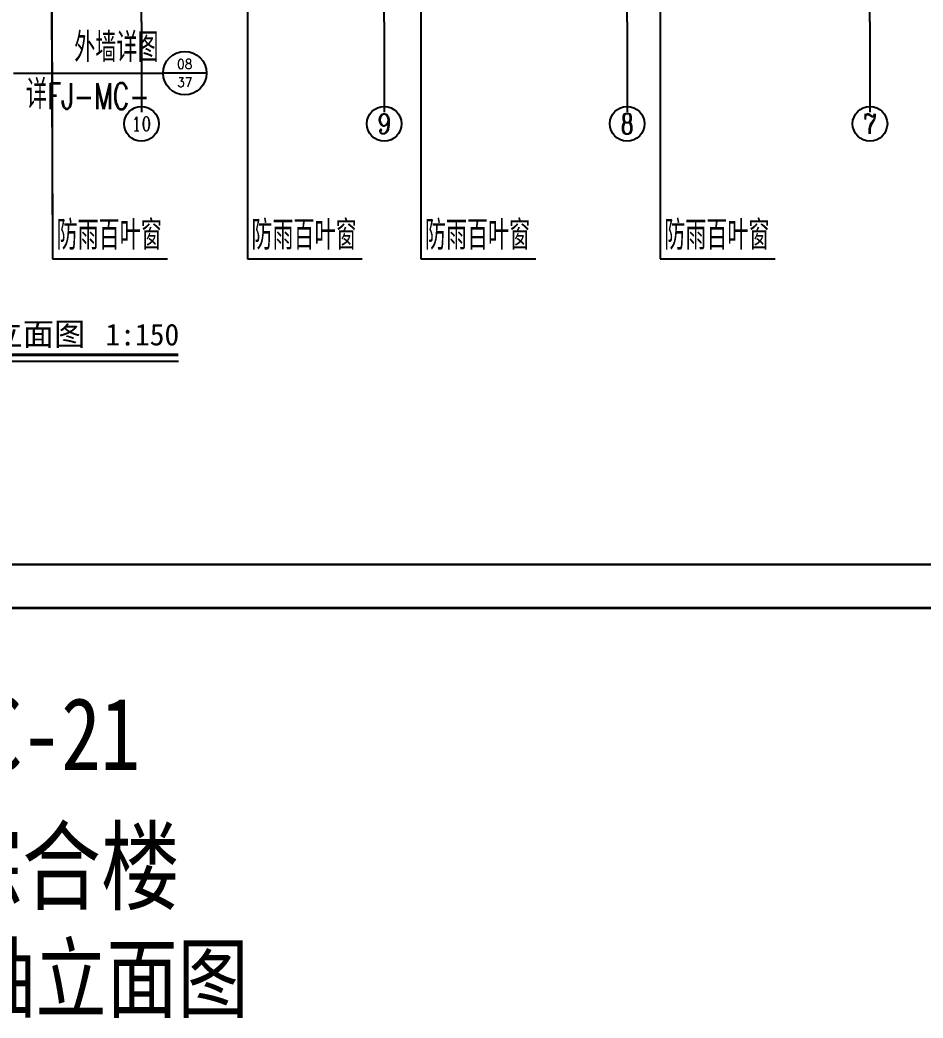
# Model space of a CAD drawing. Header units: millimetres. Extents: x 708158 to 1984082, y -168213 to -53.
# Drawn here: x 895153 to 926388, y -121888 to -87367 of the extents above; entities that cross this region are included whole.
import ezdxf
from ezdxf.enums import TextEntityAlignment as Align

# ---------------------------------------------------------------- set-up
doc = ezdxf.new("R2010")
doc.units = ezdxf.units.MM
doc.header["$LTSCALE"] = 1000
doc.linetypes.add('DOTE', pattern=[2.42, 2, -0.2, 0.02, -0.2])
doc.layers.get('0').update_dxf_attribs({"color": 8})
for name, color, linetype in [('230303生产综合楼-平面图_t8$0$DIM_IDEN', 3, 'Continuous'), ('A-ANNO-SYMB', 3, 'Continuous'), ('AXIS', 3, 'Continuous'), ('AXIS_TEXT', 7, 'Continuous'), ('DIM_LEAD', 3, 'Continuous'), ('DOTE', 1, 'DOTE'), ('PUB_TEXT', 7, 'Continuous')]:
    doc.layers.add(name, color=color, linetype=linetype)
doc.layers.add('图框', color=4, linetype='Continuous', lineweight=35)
doc.styles.add('-黑体', font='simhei.ttf', dxfattribs={"width": 0.8})
doc.styles.add('230303生产综合楼-平面图_t8$0$_TCH_DIM', font='SIMPLEX', dxfattribs={"bigfont": 'GBCBIG'})
doc.styles.add('230303生产综合楼-平面图_t8$0$_TCH_LABEL', font='COMPLEX', dxfattribs={"bigfont": 'GBCBIG'})
doc.styles.add('_TCH_AXIS', font='COMPLEX', dxfattribs={"bigfont": 'GBCBIG'})
doc.styles.add('_TCH_DIM', font='SIMPLEX', dxfattribs={"bigfont": 'GBCBIG'})
doc.styles.add('_TCH_DYN', font='')
doc.styles.get('_TCH_DYN').set_extended_font_data('SimSun')

# ---------------------------------------------------------------- blocks, each defined once
blk = doc.blocks.new('A$C998f5811')
at = {"layer": '图框', "color": 4}
blk.add_line((-126150, 0), (0, 0), dxfattribs=at)
at = {"layer": '图框', "color": 4, "const_width": 74.2}
blk.add_lwpolyline([(-122400, 1500), (-1500, 1500), (-1500, 87600), (-122400, 87600)], close=True, dxfattribs=at)

msp = doc.modelspace()

# ---------------------------------------------------------------- linework, layer by layer
at = {"layer": '230303生产综合楼-平面图_t8$0$DIM_IDEN'}
for p in [(894928, -89204.5), (901603, -89204.5)]:
    msp.add_line(p, (900103, -89204.5), dxfattribs=at)
msp.add_circle((900853, -89204.5), 750, dxfattribs=at)
at = {"layer": 'A-ANNO-SYMB', "const_width": 105}
msp.add_lwpolyline([(890418.7, -98953.6), (900635.7, -98953.6)], dxfattribs=at)
at = {"layer": 'A-ANNO-SYMB'}
msp.add_lwpolyline([(890418.7, -99163.6), (900635.7, -99163.6)], dxfattribs=at)
at = {"layer": 'AXIS'}
for p, q in [((899353, -87432.6), (899353, -89728.7)), ((907753, -87432.6), (907753, -89728.7)), ((916153, -87432.6), (916153, -89728.7)), ((924553, -87432.6), (924553, -89728.7)), ((899353, -89307.3), (899353, -90558.4)), ((907753, -89307.3), (907753, -90558.4)), ((916153, -89307.3), (916153, -90558.4)), ((924553, -89307.3), (924553, -90558.4))]:
    msp.add_line(p, q, dxfattribs=at)
for centre in [(899353, -90958.4), (907753, -90958.4), (916153, -90958.4), (924553, -90958.4)]:
    msp.add_circle(centre, 600, dxfattribs=at)
at = {"layer": 'DIM_LEAD'}
for p, q in [((896194.1, -64836.7), (896283.5, -95627.2)), ((896194.1, -69036.7), (896283.5, -95627.2)), ((896194.1, -73051.9), (896283.5, -95627.2)), ((903020.7, -77506.7), (903020.7, -95627.2)), ((909022.6, -82356.7), (909022.6, -95627.2)), ((917300.6, -82356.7), (917300.6, -95627.2)), ((896283.5, -95627.2), (900251.1, -95627.2)), ((903020.7, -95627.2), (906988.3, -95627.2)), ((909022.6, -95627.2), (912990.3, -95627.2)), ((917300.6, -95627.2), (921268.2, -95627.2))]:
    msp.add_line(p, q, dxfattribs=at)
at = {"layer": 'DOTE'}
for p, q in [((899353, -87432.6), (899353, -34939.7)), ((907753, -87432.6), (907753, -34939.7)), ((916153, -87432.6), (916153, -34939.7)), ((924553, -87432.6), (924553, -34939.7))]:
    msp.add_line(p, q, dxfattribs=at)

# ---------------------------------------------------------------- block references
msp.add_blockref('A$C998f5811', (960457.6, -107699.9))

# ---------------------------------------------------------------- texts
at = {"layer": 'AXIS_TEXT', "style": '_TCH_AXIS'}
for s, height, p, p2 in [('10', 492.67, (899012.9, -91204.7), (899693.2, -91204.7)), ('9', 698.9, (907520.1, -91307.8), (907986, -91307.8)), ('8', 698.9, (915920.1, -91307.8), (916386, -91307.8)), ('7', 698.9, (924320.1, -91307.8), (924786, -91307.8))]:
    msp.add_text(s, height=height, dxfattribs=at).set_placement(p, p2, align=Align.FIT)
at = {"layer": 'PUB_TEXT'}
for s, height, style, p in [('外墙详图', 1012.77, '230303生产综合楼-平面图_t8$0$_TCH_DIM', (897029, -88822.5)), ('详', 1012.8, '230303生产综合楼-平面图_t8$0$_TCH_DIM', (895360.8, -90446.6)), ('防雨百叶窗', 1012.77, '_TCH_DIM', (896417.5, -95312.2)), ('防雨百叶窗', 1012.77, '_TCH_DIM', (903154.7, -95312.2)), ('防雨百叶窗', 1012.77, '_TCH_DIM', (909156.6, -95312.2)), ('防雨百叶窗', 1012.77, '_TCH_DIM', (917434.6, -95312.2)), ('轴立面图', 793.04, '_TCH_DYN', (893085.7, -98624))]:
    msp.add_text(s, height=height, dxfattribs=dict(at, style=style)).set_placement(p)
at = {"layer": 'PUB_TEXT', "style": '230303生产综合楼-平面图_t8$0$_TCH_LABEL'}
for s, height, p, p2 in [('08', 329.48, (900586.3, -89055.9), (901119.8, -89055.9)), ('37', 332.89, (900591.5, -89685.4), (901114.6, -89685.4))]:
    msp.add_text(s, height=height, dxfattribs=at).set_placement(p, p2, align=Align.FIT)
at = {"layer": 'PUB_TEXT'}
for s, height, style, width, p in [('FJ-MC-', 892.5, '230303生产综合楼-平面图_t8$0$_TCH_DIM', 0.705882, (896098, -90446.6)), ('轴立面图', 2253.16, '-黑体', 0.8, (893229.8, -121642.6))]:
    msp.add_text(s, height=height, dxfattribs=dict(at, style=style, width=width)).set_placement(p)
msp.add_text('1:150', height=750, dxfattribs=at).set_placement((898110.7, -98624))
at = {"layer": 'PUB_TEXT', "style": '-黑体', "width": 0.8}
for s, p in [('FJ-MC-21', (893861.5, -113305)), ('生产综合楼', (893861.5, -117890.4))]:
    msp.add_text(s, height=2500, dxfattribs=at).set_placement(p, align=Align.CENTER)

doc.saveas('drawing.dxf')
